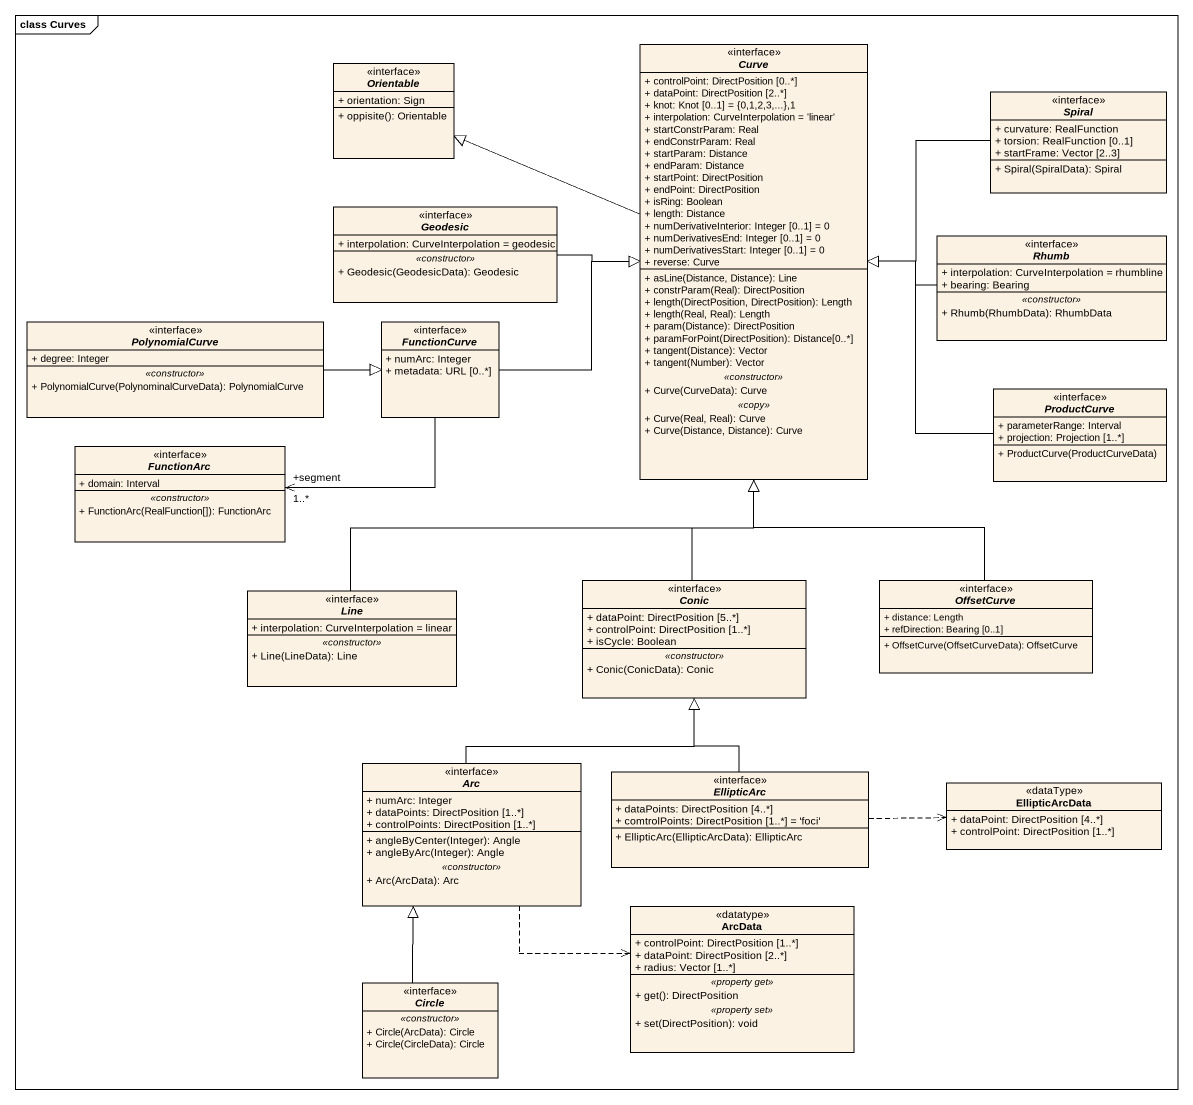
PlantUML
@startuml
mainframe class Curves
hide circle
hide empty members
skinparam classAttributeIconSize 0
interface Orientable {
  + orientation: Sign
  + oppisite(): Orientable
}
interface Curve {
  + controlPoint: DirectPosition [0..*]
  + dataPoint: DirectPosition [2..*]
  + knot: Knot [0..1] = {0,1,2,3,...},1
  + interpolation: CurveInterpolation = 'linear'
  + startConstrParam: Real
  + endConstrParam: Real
  + startParam: Distance
  + endParam: Distance
  + startPoint: DirectPosition
  + endPoint: DirectPosition
  + isRing: Boolean
  + length: Distance
  + numDerivativeInterior: Integer [0..1] = 0
  + numDerivativesEnd: Integer [0..1] = 0
  + numDerivativesStart: Integer [0..1] = 0
  + reverse: Curve
  --
  + asLine(Distance, Distance): Line
  + constrParam(Real): DirectPosition
  + length(DirectPosition, DirectPosition): Length
  + length(Real, Real): Length
  + param(Distance): DirectPosition
  + paramForPoint(DirectPosition): Distance[0..*]
  + tangent(Distance): Vector
  + tangent(Number): Vector
  .. <<constructor>> ..
  + Curve(CurveData): Curve
  .. <<copy>> ..
  + Curve(Real, Real): Curve
  + Curve(Distance, Distance): Curve
}
interface Spiral {
  + curvature: RealFunction
  + torsion: RealFunction [0..1]
  + startFrame: Vector [2..3]
  + Spiral(SpiralData): Spiral
}
interface Geodesic {
  + interpolation: CurveInterpolation = geodesic
  .. <<constructor>> ..
  + Geodesic(GeodesicData): Geodesic
}
interface Rhumb {
  + interpolation: CurveInterpolation = rhumbline
  + bearing: Bearing
  .. <<constructor>> ..
  + Rhumb(RhumbData): RhumbData
}
interface PolynomialCurve {
  + degree: Integer
  .. <<constructor>> ..
  + PolynomialCurve(PolynominalCurveData): PolynomialCurve
}
interface FunctionCurve {
  + numArc: Integer
  + metadata: URL [0..*]
}
interface ProductCurve {
  + parameterRange: Interval
  + projection: Projection [1..*]
  + ProductCurve(ProductCurveData)
}
interface FunctionArc {
  + domain: Interval
  .. <<constructor>> ..
  + FunctionArc(RealFunction[]): FunctionArc
}
interface Conic {
  + dataPoint: DirectPosition [5..*]
  + controlPoint: DirectPosition [1..*]
  + isCycle: Boolean
  .. <<constructor>> ..
  + Conic(ConicData): Conic
}
interface OffsetCurve {
  + distance: Length
  + refDirection: Bearing [0..1]
  + OffsetCurve(OffsetCurveData): OffsetCurve
}
interface Line {
  + interpolation: CurveInterpolation = linear
  .. <<constructor>> ..
  + Line(LineData): Line
}
interface Arc {
  + numArc: Integer
  + dataPoints: DirectPosition [1..*]
  + controlPoints: DirectPosition [1..*]
  --
  + angleByCenter(Integer): Angle
  + angleByArc(Integer): Angle
  .. <<constructor>> ..
  + Arc(ArcData): Arc
}
interface EllipticArc {
  + dataPoints: DirectPosition [4..*]
  + comtrolPoints: DirectPosition [1..*] = 'foci'
  + EllipticArc(EllipticArcData): EllipticArc
}
class EllipticArcData <<dataType>> {
  + dataPoint: DirectPosition [4..*]
  + controlPoint: DirectPosition [1..*]
}
class ArcData <<datatype>> {
  + controlPoint: DirectPosition [1..*]
  + dataPoint: DirectPosition [2..*]
  + radius: Vector [1..*]
  .. <<property get>> ..
  + get(): DirectPosition
  .. <<property set>> ..
  + set(DirectPosition): void
}
interface "Circle" as Circle_ {
  .. <<constructor>> ..
  + Circle(ArcData): Circle
  + Circle(CircleData): Circle
}
Curve -left-|> Orientable
Spiral -left-|> Curve
Geodesic -right-|> Curve
Rhumb -left-|> Curve
PolynomialCurve -right-|> FunctionCurve
FunctionCurve -right-|> Curve
FunctionCurve -left-> "+segment\n1..*" FunctionArc
ProductCurve -left-|> Curve
Conic -up-|> Curve
OffsetCurve -up-|> Curve
Line -up-|> Curve
Arc -up-|> Conic
Arc .right.> ArcData
EllipticArc -up-|> Conic
EllipticArc .right.> EllipticArcData
Circle_ -up-|> Arc
@enduml
